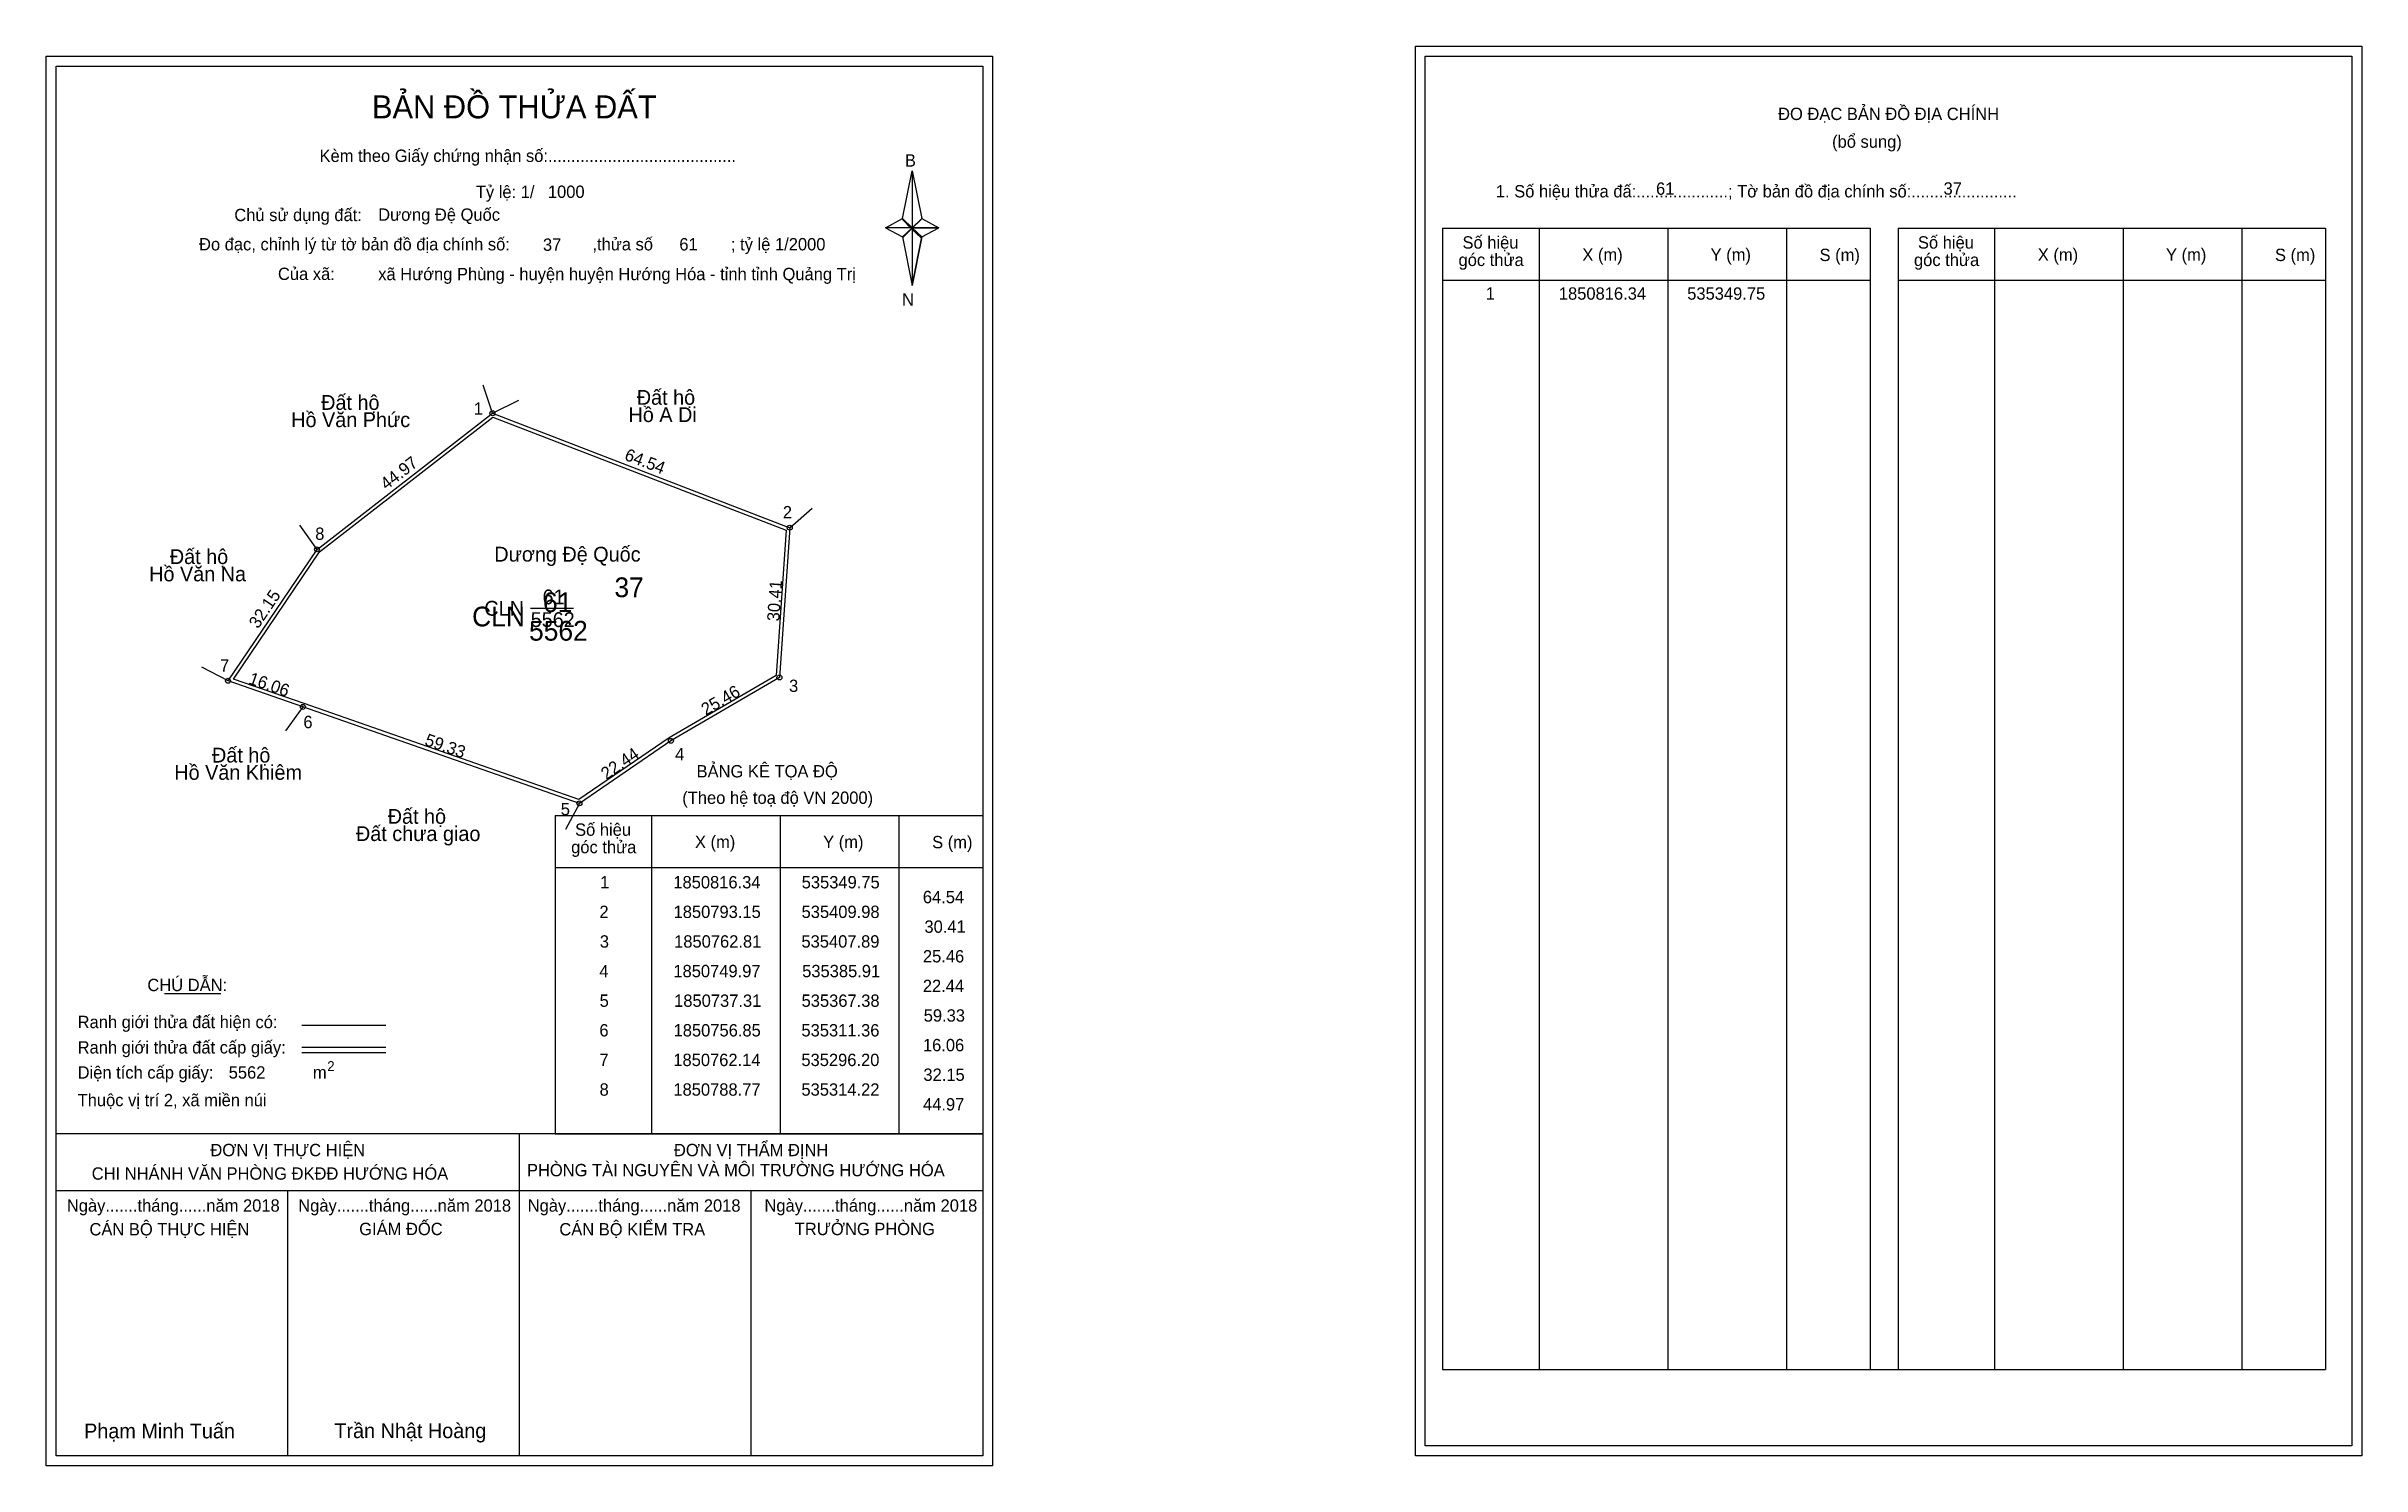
# Model space of a CAD drawing. Extents: x 535259 to 535728, y 1850603 to 1850891.
import ezdxf

# ---------------------------------------------------------------- set-up
doc = ezdxf.new("R2010")
doc.units = 0
for name, color, linetype in [('Level 1', 7, 'Continuous'), ('Level 10', 7, 'Continuous'), ('Level 11', 7, 'Continuous'), ('Level 13', 7, 'Continuous'), ('Level 2', 7, 'Continuous'), ('Level 27', 7, 'Continuous'), ('Level 3', 7, 'Continuous'), ('Level 36', 7, 'Continuous'), ('Level 4', 7, 'Continuous'), ('Level 49', 7, 'Continuous'), ('Level 5', 7, 'Continuous'), ('Level 53', 7, 'Continuous'), ('Level 55', 7, 'Continuous'), ('Level 6', 7, 'Continuous'), ('Level 63', 7, 'Continuous'), ('Level 7', 7, 'Continuous'), ('Level 9', 7, 'Continuous')]:
    doc.layers.add(name, color=color, linetype=linetype)

msp = doc.modelspace()

# ---------------------------------------------------------------- linework, layer by layer
at = {"layer": 'Level 1'}
for p, q in [((535261.39, 1850886.69), (535261.39, 1850886.69)), ((535538.71, 1850888.69), (535538.71, 1850888.69)), ((535432.81, 1850855.81), (535434.78, 1850865.45)), ((535434.78, 1850865.45), (535434.78, 1850853.92)), ((535434.78, 1850865.45), (535436.74, 1850855.81)), ((535429.36, 1850853.92), (535432.81, 1850855.81)), ((535432.81, 1850855.81), (535434.78, 1850853.92)), ((535434.63, 1850853.7), (535432.81, 1850855.59)), ((535434.78, 1850853.92), (535432.81, 1850852.08)), ((535436.6, 1850855.59), (535434.63, 1850853.7)), ((535434.63, 1850853.7), (535436.6, 1850855.59)), ((535436.74, 1850855.81), (535434.78, 1850853.92)), ((535434.78, 1850853.92), (535434.78, 1850842.22)), ((535434.78, 1850853.92), (535440.19, 1850853.92)), ((535434.78, 1850853.92), (535436.74, 1850852.08)), ((535436.74, 1850852.08), (535440.19, 1850853.92)), ((535542.24, 1850853.83), (535628.84, 1850853.83)), ((535561.83, 1850622.57), (535561.83, 1850853.83)), ((535587.9, 1850622.57), (535587.9, 1850853.83)), ((535611.88, 1850853.83), (535611.88, 1850622.57)), ((535628.84, 1850853.83), (535628.84, 1850622.57)), ((535634.5, 1850853.83), (535721.1, 1850853.83)), ((535654.09, 1850622.57), (535654.09, 1850853.83)), ((535680.16, 1850622.57), (535680.16, 1850853.83)), ((535704.13, 1850853.83), (535704.13, 1850622.57)), ((535721.1, 1850853.83), (535721.1, 1850622.57)), ((535434.63, 1850853.7), (535432.81, 1850851.86)), ((535432.81, 1850851.86), (535434.63, 1850853.7)), ((535432.81, 1850852.08), (535434.78, 1850842.22)), ((535436.6, 1850851.86), (535434.63, 1850853.7)), ((535436.74, 1850852.08), (535434.78, 1850842.22)), ((535542.24, 1850843.31), (535628.84, 1850843.31)), ((535634.5, 1850843.31), (535721.1, 1850843.31)), ((535362.48, 1850734.86), (535449.08, 1850734.86)), ((535382.07, 1850670.34), (535382.07, 1850734.86)), ((535408.14, 1850670.34), (535408.14, 1850734.86)), ((535432.11, 1850734.86), (535432.11, 1850670.34)), ((535362.48, 1850724.33), (535449.08, 1850724.33)), ((535283.3, 1850698.75), (535294.71, 1850698.75)), ((535311.17, 1850692.35), (535328.18, 1850692.35)), ((535311.17, 1850687.9), (535328.18, 1850687.9)), ((535311.17, 1850686.81), (535328.18, 1850686.81)), ((535368.21, 1850670.34), (535261.38, 1850670.34)), ((535449.08, 1850670.34), (535344.24, 1850670.34)), ((535355.23, 1850605.11), (535355.23, 1850670.34)), ((535362.48, 1850670.33), (535449.08, 1850670.33)), ((535449.08, 1850658.79), (535261.38, 1850658.79)), ((535308.31, 1850605.11), (535308.31, 1850658.79)), ((535402.16, 1850605.11), (535402.16, 1850658.79)), ((535542.24, 1850622.57), (535721.1, 1850622.57)), ((535726.41, 1850607.11), (535726.41, 1850607.11)), ((535449.08, 1850605.11), (535449.08, 1850605.11))]:
    msp.add_line(p, q, dxfattribs=at)
for points in [[(535432.81, 1850855.81), (535434.78, 1850865.45), (535434.78, 1850853.92)], [(535429.36, 1850853.92), (535432.81, 1850852.08), (535434.78, 1850853.92)], [(535434.78, 1850853.92), (535436.74, 1850855.81), (535440.19, 1850853.92)], [(535434.78, 1850853.92), (535434.78, 1850842.22), (535436.74, 1850852.08)]]:
    msp.add_lwpolyline(points, close=True, dxfattribs=at)
at = {"layer": 'Level 10'}
for p, q in [((535311.36, 1850756.85), (535296.2, 1850762.14)), ((535407.89, 1850762.81), (535385.91, 1850749.97)), ((535385.91, 1850749.97), (535367.38, 1850737.31))]:
    msp.add_line(p, q, dxfattribs=at)
for points in [[(535367.38, 1850737.31), (535311.36, 1850756.85), (535296.2, 1850762.14), (535314.22, 1850788.77), (535349.75, 1850816.34), (535409.98, 1850793.15), (535407.89, 1850762.81), (535385.91, 1850749.97)], [(535367.28, 1850738.09), (535311.59, 1850757.51), (535297.29, 1850762.5), (535314.74, 1850788.29), (535349.87, 1850815.54), (535409.25, 1850792.68), (535407.22, 1850763.23), (535385.54, 1850750.56)]]:
    msp.add_lwpolyline(points, close=True, dxfattribs=at)
at = {"layer": 'Level 11'}
for centre in [(535349.75, 1850816.34), (535409.98, 1850793.15), (535314.22, 1850788.77), (535296.2, 1850762.14), (535407.89, 1850762.81), (535311.36, 1850756.85), (535385.91, 1850749.97), (535367.38, 1850737.31), (535367.38, 1850737.31)]:
    msp.add_circle(centre, 0.5, dxfattribs=at)
at = {"layer": 'Level 27'}
for p, q in [((535349.75, 1850816.34), (535347.88, 1850822.04)), ((535349.75, 1850816.34), (535355.12, 1850819.02)), ((535314.22, 1850788.77), (535310.71, 1850793.64)), ((535409.98, 1850793.15), (535414.5, 1850797.1)), ((535296.2, 1850762.14), (535290.89, 1850764.93)), ((535311.36, 1850756.85), (535307.81, 1850752.01)), ((535367.38, 1850737.31), (535364.55, 1850732.02))]:
    msp.add_line(p, q, dxfattribs=at)
at = {"layer": 'Level 3'}
for p, q in [((535542.24, 1850853.83), (535542.24, 1850622.57)), ((535634.5, 1850853.83), (535634.5, 1850622.57)), ((535362.48, 1850734.86), (535362.48, 1850670.34))]:
    msp.add_line(p, q, dxfattribs=at)
at = {"layer": 'Level 63'}
for points in [[(535259.38, 1850888.69), (535451.08, 1850888.69), (535451.08, 1850603.11), (535259.38, 1850603.11)], [(535261.38, 1850886.69), (535449.08, 1850886.69), (535449.08, 1850605.11), (535261.38, 1850605.11)], [(535536.71, 1850890.69), (535728.41, 1850890.69), (535728.41, 1850605.11), (535536.71, 1850605.11)], [(535538.71, 1850888.69), (535726.41, 1850888.69), (535726.41, 1850607.11), (535538.71, 1850607.11)]]:
    msp.add_lwpolyline(points, close=True, dxfattribs=at)
at = {"layer": 'Level 9'}
msp.add_line((535357.5, 1850776.83), (535366.19, 1850776.83), dxfattribs=at)

# ---------------------------------------------------------------- texts
at = {"layer": 'Level 1'}
for s, height, p in [('BẢN ĐỒ THỬA ĐẤT', 4.6657, (535325.35, 1850876.09)), ('ĐO ĐẠC BẢN ĐỒ ĐỊA CHÍNH', 2.5, (535610.19, 1850875.75)), ('(bổ sung)', 2.5, (535621.13, 1850870.13)), ('Kèm theo Giấy chứng nhận số:.........................................', 2.5, (535314.73, 1850867.26)), ('B', 2.5, (535433.32, 1850866.32)), ('1. Số hiệu thửa đấ:....................; Tờ bản đồ địa chính số:.......................', 2.5, (535553.02, 1850860.07)), ('Chủ sử dụng đất:', 2.5, (535297.47, 1850855.27)), ('Đo đạc, chỉnh lý từ tờ bản đồ địa chính số:                  ,thửa số                 ; tỷ lệ 1/2000', 2.5, (535290.32, 1850849.34)), ('Số hiệu', 2.5, (535546.26, 1850849.7)), ('X (m)', 2.5, (535570.54, 1850847.23)), ('Y (m)', 2.5, (535596.52, 1850847.23)), ('S (m)', 2.5, (535618.59, 1850847.18)), ('Số hiệu', 2.5, (535638.52, 1850849.7)), ('X (m)', 2.5, (535662.8, 1850847.23)), ('Y (m)', 2.5, (535688.77, 1850847.23)), ('S (m)', 2.5, (535710.85, 1850847.18)), ('Của xã:', 2.5, (535306.31, 1850843.34)), ('góc thửa', 2.5, (535545.46, 1850846.17)), ('góc thửa', 2.5, (535637.72, 1850846.17)), ('N', 2.5, (535432.72, 1850838.15)), ('BẢNG KÊ TỌA ĐỘ', 2.5, (535391.11, 1850742.56)), ('(Theo hệ toạ độ VN 2000)', 2.5, (535388.21, 1850737.2)), ('Số hiệu', 2.5, (535366.5, 1850730.73)), ('góc thửa', 2.5, (535365.7, 1850727.2)), ('X (m)', 2.5, (535390.78, 1850728.25)), ('Y (m)', 2.5, (535416.75, 1850728.25)), ('S (m)', 2.5, (535438.83, 1850728.2)), ('CHÚ DẪN:', 2.5, (535279.86, 1850699.26)), ('Ranh giới thửa đất hiện có:', 2.5, (535265.73, 1850691.76)), ('Ranh giới thửa đất cấp giấy:', 2.5, (535265.73, 1850686.62)), ('2', 2, (535316.29, 1850683.07)), ('Diện tích cấp giấy:', 2.5, (535265.73, 1850681.54)), ('m', 2.5, (535313.39, 1850681.56)), ('Thuộc vị trí 2, xã miền núi', 2.5, (535265.73, 1850675.94)), ('ĐƠN VỊ THỰC HIỆN', 2.5, (535292.62, 1850665.82)), ('ĐƠN VỊ THẨM ĐỊNH', 2.5, (535386.52, 1850665.82)), ('CHI NHÁNH VĂN PHÒNG ĐKĐĐ HƯỚNG HÓA', 2.5, (535268.58, 1850661.06)), ('PHÒNG TÀI NGUYÊN VÀ MÔI TRƯỜNG HƯỚNG HÓA', 2.5, (535356.75, 1850661.75)), ('Ngày.......tháng......năm 2018', 2.5, (535263.55, 1850654.58)), ('Ngày.......tháng......năm 2018', 2.5, (535310.42, 1850654.58)), ('Ngày.......tháng......năm 2018', 2.5, (535356.9, 1850654.58)), ('Ngày.......tháng......năm 2018', 2.5, (535404.86, 1850654.58)), ('CÁN BỘ THỰC HIỆN', 2.5, (535268.13, 1850649.77)), ('GIÁM ĐỐC', 2.5, (535322.77, 1850649.83)), ('CÁN BỘ KIỂM TRA', 2.5, (535363.31, 1850649.77)), ('TRƯỞNG PHÒNG', 2.5, (535411, 1850649.83)), ('Phạm Minh Tuấn', 3, (535267.04, 1850608.65)), ('Trần Nhật Hoàng', 3, (535317.74, 1850608.7))]:
    msp.add_text(s, height=height, dxfattribs=at).set_placement(p)
at = {"layer": 'Level 11'}
msp.add_text('Tỷ lệ: 1/', height=2.5, dxfattribs=at).set_placement((535346.39, 1850859.95))
at = {"layer": 'Level 13'}
for s, p in [('61', (535359.9, 1850777.63)), ('CLN', (535348.11, 1850775.33)), ('5562', (535357.5, 1850773.03))]:
    msp.add_text(s, height=3, dxfattribs=at).set_placement(p)
at = {"layer": 'Level 2'}
msp.add_text('Dương Đệ Quốc', height=3, dxfattribs=at).set_placement((535350.14, 1850786.29))
at = {"layer": 'Level 3'}
msp.add_text('CLN ', height=4, dxfattribs=at).set_placement((535345.64, 1850773.16))
at = {"layer": 'Level 36'}
for s, p in [('Đất hộ', (535379, 1850818.06)), ('Hồ Văn Phức', (535308.99, 1850813.53)), ('Đất hộ', (535315.06, 1850817.03)), ('Hồ A Di', (535377.32, 1850814.56)), ('Đất hộ', (535284.41, 1850785.79)), ('Hồ Văn Na', (535280.22, 1850782.29)), ('Đất hộ', (535292.95, 1850745.58)), ('Hồ Văn Khiêm', (535285.31, 1850742.08)), ('Đất chưa giao', (535322.11, 1850729.67)), ('Đất hộ', (535328.54, 1850733.17))]:
    msp.add_text(s, height=3, dxfattribs=at).set_placement(p)
at = {"layer": 'Level 4'}
msp.add_text('61', height=4, dxfattribs=at).set_placement((535360, 1850776.05))
at = {"layer": 'Level 49'}
for s, rotation, p in [('44.97', 37.8102, (535328.28, 1850800.69)), ('64.54', 338.9421, (535376.33, 1850806.96)), ('32.15', 55.9146, (535302.29, 1850772.56)), ('30.41', 86.0594, (535407.87, 1850774.12)), ('16.06', 340.7638, (535300.19, 1850761.6)), ('25.46', 30.2921, (535392.97, 1850755.02)), ('59.33', 340.771, (535335.86, 1850749.15)), ('22.44', 34.3415, (535372.82, 1850741.99))]:
    msp.add_text(s, height=2.5, rotation=rotation, dxfattribs=at).set_placement(p)
at = {"layer": 'Level 5'}
msp.add_text('5562', height=4, dxfattribs=at).set_placement((535357.17, 1850770.27))
at = {"layer": 'Level 53'}
for s, p in [('1', (535550.96, 1850839.35)), ('1850816.34', (535565.78, 1850839.35)), ('535349.75', (535591.78, 1850839.35)), ('1', (535371.58, 1850720.08)), ('1850816.34', (535386.4, 1850720.08)), ('535349.75', (535412.4, 1850720.08)), ('64.54', (535436.94, 1850717.08)), ('2', (535371.43, 1850714.08)), ('1850793.15', (535386.45, 1850714.08)), ('535409.98', (535412.38, 1850714.08)), ('30.41', (535437.27, 1850711.08)), ('3', (535371.51, 1850708.08)), ('1850762.81', (535386.56, 1850708.08)), ('535407.89', (535412.35, 1850708.08)), ('4', (535371.42, 1850702.08)), ('1850749.97', (535386.41, 1850702.08)), ('535385.91', (535412.5, 1850702.08)), ('25.46', (535436.96, 1850705.08)), ('22.44', (535436.94, 1850699.08)), ('5', (535371.47, 1850696.08)), ('1850737.31', (535386.56, 1850696.08)), ('535367.38', (535412.38, 1850696.08)), ('59.33', (535437.12, 1850693.08)), ('6', (535371.42, 1850690.08)), ('1850756.85', (535386.45, 1850690.08)), ('535311.36', (535412.35, 1850690.08)), ('7', (535371.43, 1850684.08)), ('1850762.14', (535386.4, 1850684.08)), ('535296.20', (535412.34, 1850684.08)), ('16.06', (535436.96, 1850687.08)), ('8', (535371.46, 1850678.08)), ('1850788.77', (535386.41, 1850678.08)), ('535314.22', (535412.35, 1850678.08)), ('32.15', (535437.06, 1850681.08)), ('44.97', (535436.98, 1850675.08))]:
    msp.add_text(s, height=2.5, dxfattribs=at).set_placement(p)
at = {"layer": 'Level 55'}
for s, height, p in [('1', 0.4, (535349.64, 1850816.34)), ('47', 0.11, (535349.67, 1850816.23)), ('0', 0.11, (535349.71, 1850816.23)), ('2', 0.4, (535409.84, 1850793.15)), ('0', 0.11, (535409.94, 1850793.04)), ('8', 0.4, (535314.09, 1850788.77)), ('268', 0.11, (535314.1, 1850788.66)), ('47', 0.11, (535314.14, 1850788.66)), ('7', 0.4, (535296.07, 1850762.14)), ('268', 0.11, (535296.08, 1850762.03)), ('55', 0.11, (535296.12, 1850762.03)), ('55', 0.11, (535296.12, 1850762.03)), ('3', 0.4, (535407.77, 1850762.81)), ('6', 0.4, (535311.22, 1850756.85)), ('55', 0.11, (535311.28, 1850756.74)), ('55', 0.11, (535311.28, 1850756.74)), ('0', 0.11, (535311.32, 1850756.74)), ('0', 0.11, (535311.32, 1850756.74)), ('4', 0.4, (535385.77, 1850749.97)), ('5', 0.4, (535367.25, 1850737.31)), ('0', 0.11, (535367.34, 1850737.2)), ('0', 0.11, (535367.34, 1850737.2))]:
    msp.add_text(s, height=height, dxfattribs=at).set_placement(p)
at = {"layer": 'Level 6'}
for s, p in [('1000', (535360.99, 1850859.97)), ('61', (535585.47, 1850860.61)), ('37', (535643.71, 1850860.63)), ('Dương Đệ Quốc', (535326.61, 1850855.34)), ('37', (535359.99, 1850849.25)), ('61', (535387.61, 1850849.33)), ('xã Hướng Phùng - huyện huyện Hướng Hóa - tỉnh tỉnh Quảng Trị', (535326.62, 1850843.3)), ('5562', (535296.33, 1850681.54))]:
    msp.add_text(s, height=2.5, dxfattribs=at).set_placement(p)
at = {"layer": 'Level 7'}
msp.add_text('37', height=4, dxfattribs=at).set_placement((535374.47, 1850779.08))
at = {"layer": 'Level 9'}
for s, p in [('1', (535345.99, 1850816.03)), ('2', (535408.58, 1850795.05)), ('8', (535313.86, 1850790.69)), ('7', (535294.58, 1850763.99)), ('3', (535409.84, 1850759.87)), ('6', (535311.46, 1850752.54)), ('4', (535386.76, 1850746.02)), ('5', (535363.6, 1850734.9))]:
    msp.add_text(s, height=2.5, dxfattribs=at).set_placement(p)

doc.saveas('drawing.dxf')
